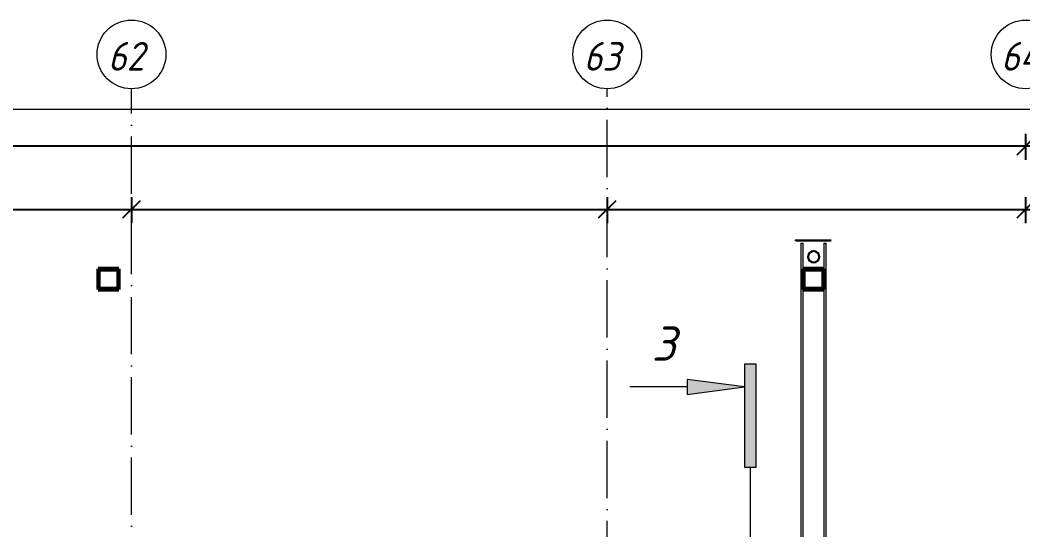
# Model space of a CAD drawing. Header units: millimetres. Extents: x -356862 to 418287, y 0 to 839748.
# Drawn here: x -82623 to -73874, y 631760 to 636209 of the extents above; entities that cross this region are included whole.
import ezdxf

# ---------------------------------------------------------------- set-up
doc = ezdxf.new("R2010")
doc.units = ezdxf.units.MM
doc.linetypes.add('50_200_ШТРИХ_1Т_ш5_п1_п1_', pattern=[700, 500, -100, 0, -100])
for name, color, linetype, lineweight in [('A-____-____-DIMS', 7, 'Continuous', 9), ('A-FLOR-____-OTLN', 7, 'Continuous', 9), ('A-GENM-____-MCUT', 7, 'Continuous', 25), ('A-GENM-____-OTLN-1', 7, 'Continuous', 25), ('G-____-____-SYMB', 7, 'Continuous', 9), ('S-BEAM-____-MCUT', 7, 'Continuous', 53), ('S-BEAM-____-OTLN', 7, 'Continuous', 9), ('S-GRID-____-IDEN', 7, 'Continuous', 9), ('S-GRID-____-OTLN-1', 7, '50_200_ШТРИХ_1Т_ш5_п1_п1_', 9)]:
    doc.layers.add(name, color=color, linetype=linetype, lineweight=lineweight)
doc.layers.add('A-WALL-FNSH-MCUT-3', color=7, linetype='Continuous', lineweight=9, true_color=0x000000)
doc.layers.add('G-____-____-SYMB-1', color=9, linetype='Continuous', lineweight=9, true_color=0x808080)
doc.styles.add('ISOCPEUR_I', font='isocpeui.ttf', dxfattribs={"width": 0.9, "height": 2.5})
doc.styles.add('ISOCPEUR_I_12', font='isocpeui.ttf', dxfattribs={"width": 0.9, "height": 180})
doc.styles.add('ISOCPEUR_I_13', font='isocpeui.ttf', dxfattribs={"height": 300})
doc.styles.add('ISOCPEUR_I_9', font='isocpeui.ttf', dxfattribs={"width": 0.9, "height": 250})
doc.dimstyles.new('ISO-2_5_0_9К_БОЛЬШОЙ_ОСИ', dxfattribs={"dimscale": 304.8, "dimtxt": 248.995294, "dimasz": 0.492126, "dimexe": 0.393701, "dimexo": 0, "dimgap": 0, "dimtad": 1, "dimdec": 0, "dimzin": 0, "dimdsep": 46, "dimtxsty": 'ISOCPEUR_I', "dimblk1": 'OBLIQUE', "dimblk2": 'OBLIQUE', "dimsah": 1, "dimcen": 0.09, "dimdle": 0.393701, "dimazin": 0, "dimtfac": 1, "dimtdec": 4, "dimtix": 1, "dimtmove": 0, "dimatfit": 3, "dimfxl": 1, "dimtvp": 1, "dimtolj": 1, "dimtzin": 0, "dimarcsym": 2})
doc.dimstyles.new('ISO-2_5_0_9К_БОЛЬШОЙ_ОСИ_2', dxfattribs={"dimscale": 304.8, "dimtxt": 248.995294, "dimasz": 0.492126, "dimexe": 0.393701, "dimexo": 0, "dimgap": 0, "dimtad": 1, "dimdec": 0, "dimzin": 0, "dimdsep": 46, "dimtxsty": 'ISOCPEUR_I_9', "dimblk1": 'OBLIQUE', "dimblk2": 'OBLIQUE', "dimsah": 1, "dimcen": 0.09, "dimdle": 0.393701, "dimazin": 0, "dimtfac": 1, "dimtdec": 4, "dimtix": 1, "dimtmove": 2, "dimatfit": 3, "dimfxl": 1, "dimtvp": 1, "dimtolj": 1, "dimtzin": 0, "dimarcsym": 2})

# ---------------------------------------------------------------- blocks, each defined once
blk = doc.blocks.new('Каркас несущий 3 - Каркас несущий 1-27570357-АР1_Кладочный план 1 этажа в осях 1-64_Ю-ЯЯ')
at = {"layer": 'S-BEAM-____-MCUT'}
for p, q in [((93060, 89322), (93060, 89142)), ((93240, 89322), (93060, 89322)), ((93240, 89142), (93240, 89322)), ((99210.3, 89322), (99210.3, 89142)), ((99390.3, 89322), (99210.3, 89322)), ((99390.3, 89142), (99390.3, 89322)), ((93066, 89316), (93234, 89316)), ((93066, 89148), (93066, 89316)), ((93234, 89316), (93234, 89148)), ((99216.3, 89316), (99384.3, 89316)), ((99216.3, 89148), (99216.3, 89316)), ((99384.3, 89316), (99384.3, 89148)), ((93234, 89148), (93066, 89148)), ((99384.3, 89148), (99216.3, 89148)), ((93060, 89142), (93240, 89142)), ((99210.3, 89142), (99390.3, 89142))]:
    blk.add_line(p, q, dxfattribs=at)
blk = doc.blocks.new('Каркас несущий 5 - Каркас несущий 2-27570770-АР1_Кладочный план 1 этажа в осях 1-64_Ю-ЯЯ')
at = {"layer": 'S-BEAM-____-OTLN'}
for p, q in [((99190, 89546.9), (99190, 85968.9)), ((99190, 89546.9), (99191, 89546.9)), ((99191, 89546.9), (99209, 89546.9)), ((99209, 89546.9), (99210, 89546.9)), ((99210, 85968.7), (99210, 89546.9)), ((99390, 89546.9), (99390, 89322)), ((99390, 89546.9), (99391, 89546.9)), ((99391, 89546.9), (99409, 89546.9)), ((99409, 89546.9), (99410, 89546.9)), ((99410, 85968.9), (99410, 89546.9)), ((99390, 89142.1), (99390, 86292)), ((99390, 86112), (99390, 85968.7))]:
    blk.add_line(p, q, dxfattribs=at)
blk = doc.blocks.new('Водосточная труба1 - Водосточная труба-27672661-АР1_Кладочный план 1 этажа в осях 1-64_Ю-ЯЯ')
at = {"layer": 'A-GENM-____-MCUT'}
for radius, start, end in [(50, 0, 180), (50, 180, 0), (48, 0, 180), (48, 180, 0)]:
    blk.add_arc((66630, 58800), radius, start, end, dxfattribs=at)
blk = doc.blocks.new('Ось сетки - Круг_Ø6_00__ISO-2_5_0_9K_-25732049-АР1_Кладочный план 1 этажа в осях 1-64_Ю-ЯЯ')
at = {"layer": 'S-GRID-____-IDEN'}
blk.add_circle((0, 0), 3, dxfattribs=at)
blk = doc.blocks.new('Разрез - Заголовок разреза-10218885-АР1_Кладочный план 1 этажа в осях 1-64_Ю-ЯЯ')
at = {"layer": 'G-____-____-SYMB'}
for points in [[(0, 0.5), (0, -0.5), (-9, -0.5), (-9, 0.5)], [(-6.342, -5.5), (-7.658, -5.5), (-7, -0.5)]]:
    blk.add_hatch(color=256, dxfattribs=at).paths.add_polyline_path(points, flags=0)
for p, q in [((0, 0.5), (-9, 0.5)), ((-9, 0.5), (-9, -0.5)), ((0, -0.5), (0, 0.5)), ((-9, -0.5), (0, -0.5)), ((-7, -0.5), (-7.658, -5.5)), ((-6.342, -5.5), (-7, -0.5)), ((-7.658, -5.5), (-6.342, -5.5)), ((-7, -5.5), (-7, -10.5))]:
    blk.add_line(p, q, dxfattribs=at)
blk = doc.blocks.new('_Oblique')
at = {"color": 0, "linetype": 'ByBlock', "lineweight": -2}
blk.add_line((-0.5, -0.5), (0.5, 0.5), dxfattribs=at)
blk = doc.blocks.new('*D11989')
at = {"layer": 'A-____-____-DIMS', "color": 0, "lineweight": -2, "transparency": 16777216}
for p, q in [((-85900.7, 634663), (-85900.7, 634437)), ((-81650.7, 634663), (-81650.7, 634437)), ((-86020.7, 634557), (-81530.7, 634557))]:
    blk.add_line(p, q, dxfattribs=at)
at = {"layer": 'Defpoints', "color": 0, "transparency": 16777216}
for p in [(-85900.7, 634663), (-81650.7, 634663), (-81650.7, 634557)]:
    blk.add_point(p, dxfattribs=at)
at = {"layer": 'A-____-____-DIMS', "color": 0, "lineweight": -2, "transparency": 16777216, "xscale": 150, "yscale": 150, "zscale": 150, "rotation": 180}
blk.add_blockref('_Oblique', (-85900.7, 634557), dxfattribs=at)
at = {"layer": 'A-____-____-DIMS', "color": 0, "lineweight": -2, "transparency": 16777216, "xscale": 150, "yscale": 150, "zscale": 150}
blk.add_blockref('_Oblique', (-81650.7, 634557), dxfattribs=at)
at = {"layer": 'A-____-____-DIMS', "color": 0, "transparency": 16777216, "insert": (-83775.7, 634558.2), "char_height": 2.5, "width": 781.462, "attachment_point": 5, "style": 'ISOCPEUR_I'}
blk.add_mtext('\\A1;4250', dxfattribs=at)
blk = doc.blocks.new('*D11990')
at = {"layer": 'A-____-____-DIMS', "color": 0, "lineweight": -2, "transparency": 16777216}
for p, q in [((-81650.7, 634663), (-81650.7, 634437)), ((-77500.7, 634663), (-77500.7, 634437)), ((-81770.7, 634557), (-77380.7, 634557))]:
    blk.add_line(p, q, dxfattribs=at)
at = {"layer": 'Defpoints', "color": 0, "transparency": 16777216}
for p in [(-81650.7, 634663), (-77500.7, 634663), (-77500.7, 634557)]:
    blk.add_point(p, dxfattribs=at)
at = {"layer": 'A-____-____-DIMS', "color": 0, "lineweight": -2, "transparency": 16777216, "xscale": 150, "yscale": 150, "zscale": 150, "rotation": 180}
blk.add_blockref('_Oblique', (-81650.7, 634557), dxfattribs=at)
at = {"layer": 'A-____-____-DIMS', "color": 0, "lineweight": -2, "transparency": 16777216, "xscale": 150, "yscale": 150, "zscale": 150}
blk.add_blockref('_Oblique', (-77500.7, 634557), dxfattribs=at)
at = {"layer": 'A-____-____-DIMS', "color": 0, "transparency": 16777216, "insert": (-79575.7, 634558.2), "char_height": 2.5, "width": 724.002, "attachment_point": 5, "style": 'ISOCPEUR_I'}
blk.add_mtext('\\A1;4150', dxfattribs=at)
blk = doc.blocks.new('*D11991')
at = {"layer": 'A-____-____-DIMS', "color": 0, "lineweight": -2, "transparency": 16777216}
for p, q in [((-77500.7, 634663), (-77500.7, 634437)), ((-73850.7, 634663), (-73850.7, 634437)), ((-77620.7, 634557), (-73730.7, 634557))]:
    blk.add_line(p, q, dxfattribs=at)
at = {"layer": 'Defpoints', "color": 0, "transparency": 16777216}
for p in [(-77500.7, 634663), (-73850.7, 634663), (-73850.7, 634557)]:
    blk.add_point(p, dxfattribs=at)
at = {"layer": 'A-____-____-DIMS', "color": 0, "lineweight": -2, "transparency": 16777216, "xscale": 150, "yscale": 150, "zscale": 150, "rotation": 180}
blk.add_blockref('_Oblique', (-77500.7, 634557), dxfattribs=at)
at = {"layer": 'A-____-____-DIMS', "color": 0, "lineweight": -2, "transparency": 16777216, "xscale": 150, "yscale": 150, "zscale": 150}
blk.add_blockref('_Oblique', (-73850.7, 634557), dxfattribs=at)
at = {"layer": 'A-____-____-DIMS', "color": 0, "transparency": 16777216, "insert": (-75675.7, 634558.2), "char_height": 2.5, "width": 758.478, "attachment_point": 5, "style": 'ISOCPEUR_I'}
blk.add_mtext('\\A1;3650', dxfattribs=at)
blk = doc.blocks.new('*D11992')
at = {"layer": 'A-____-____-DIMS', "color": 0, "lineweight": -2, "transparency": 16777216}
for p, q in [((-177350.7, 635215.2), (-177350.7, 634989.2)), ((-73850.7, 635215.2), (-73850.7, 634989.2)), ((-177470.7, 635109.2), (-126117.4, 635109.2)), ((-73730.7, 635109.2), (-125238.4, 635109.2))]:
    blk.add_line(p, q, dxfattribs=at)
at = {"layer": 'Defpoints', "color": 0, "transparency": 16777216}
for p in [(-177350.7, 635215.2), (-73850.7, 635215.2), (-73850.7, 635109.2)]:
    blk.add_point(p, dxfattribs=at)
at = {"layer": 'A-____-____-DIMS', "color": 0, "lineweight": -2, "transparency": 16777216, "xscale": 150, "yscale": 150, "zscale": 150, "rotation": 180}
blk.add_blockref('_Oblique', (-177350.7, 635109.2), dxfattribs=at)
at = {"layer": 'A-____-____-DIMS', "color": 0, "lineweight": -2, "transparency": 16777216, "xscale": 150, "yscale": 150, "zscale": 150}
blk.add_blockref('_Oblique', (-73850.7, 635109.2), dxfattribs=at)
at = {"layer": 'A-____-____-DIMS', "color": 0, "transparency": 16777216, "insert": (-126218, 635435.8), "char_height": 250, "width": 1080.257, "attachment_point": 1, "line_spacing_factor": 1.149209, "style": 'ISOCPEUR_I_9'}
blk.add_mtext('\\A1;103500', dxfattribs=at)

msp = doc.modelspace()

# ---------------------------------------------------------------- linework, layer by layer
at = {"layer": 'A-FLOR-____-OTLN'}
msp.add_line((-72984.4058, 635427.5526), (-89826.2058, 635427.5526), dxfattribs=at)
at = {"layer": 'A-WALL-FNSH-MCUT-3'}
for p, q in [((-75546.7357, 634288.5526), (-75860.7357, 634288.5526)), ((-75860.7357, 634288.5526), (-75860.7357, 634282.5526)), ((-75854.7357, 634282.5526), (-75546.7357, 634282.5526))]:
    msp.add_line(p, q, dxfattribs=at)
at = {"layer": 'G-____-____-SYMB-1'}
msp.add_line((-76252.5357, 632307.6488), (-76252.5357, 590122.8368), dxfattribs=at)
at = {"layer": 'S-GRID-____-OTLN-1'}
for p, q in [((-81650.7357, 584985.5274), (-81650.7357, 635609.362)), ((-77500.7357, 594233.193), (-77500.7357, 635609.362))]:
    msp.add_line(p, q, dxfattribs=at)

# ---------------------------------------------------------------- block references
at = {"layer": 'A-GENM-____-OTLN-1', "rotation": 89.9999999999999}
msp.add_blockref('Водосточная труба1 - Водосточная труба-27672661-АР1_Кладочный план 1 этажа в осях 1-64_Ю-ЯЯ', (-16899.4058, 567513.5526), dxfattribs=at)
at = {"layer": 'G-____-____-SYMB', "xscale": 99.99999999999993, "yscale": 99.99999999999993, "zscale": 99.99999999999993, "rotation": 269.9999999999996}
msp.add_blockref('Разрез - Заголовок разреза-10218885-АР1_Кладочный план 1 этажа в осях 1-64_Ю-ЯЯ', (-76252.5357, 632307.6488), dxfattribs=at)
at = {"layer": 'S-BEAM-____-OTLN'}
for name in ['Каркас несущий 5 - Каркас несущий 2-27570770-АР1_Кладочный план 1 этажа в осях 1-64_Ю-ЯЯ', 'Каркас несущий 3 - Каркас несущий 1-27570357-АР1_Кладочный план 1 этажа в осях 1-64_Ю-ЯЯ']:
    msp.add_blockref(name, (-175000.7357, 544716.5106), dxfattribs=at)
at = {"layer": 'S-GRID-____-IDEN', "xscale": 99.99999999999993, "yscale": 99.99999999999993, "zscale": 99.99999999999993}
for p in [(-81650.7357, 635909.362), (-77500.7357, 635909.362), (-73850.7357, 635909.362)]:
    msp.add_blockref('Ось сетки - Круг_Ø6_00__ISO-2_5_0_9K_-25732049-АР1_Кладочный план 1 этажа в осях 1-64_Ю-ЯЯ', p, dxfattribs=at)

# ---------------------------------------------------------------- texts
at = {"layer": 'G-____-____-SYMB', "insert": (-77113.165, 633536.2383), "char_height": 300, "width": 256.54, "attachment_point": 1, "style": 'ISOCPEUR_I_13'}
msp.add_mtext('\\fISOCPEUR|b0|i1|c204|p34|;3', dxfattribs=at)
at = {"layer": 'S-GRID-____-IDEN', "char_height": 250, "attachment_point": 1, "style": 'ISOCPEUR_I_12'}
for s, insert, width in [('62', (-81855.664, 636018.1366), 404.0505), ('63', (-77705.664, 636018.1366), 404.0505), ('64', (-74064.664, 636018.1366), 425.696062)]:
    msp.add_mtext(s, dxfattribs=dict(at, insert=insert, width=width))

# ---------------------------------------------------------------- dimensions: what is measured, and where the dimension line sits
at = {"layer": 'A-____-____-DIMS'}
dim = msp.add_linear_dim(base=(-73850.7357, 635109.1792), p1=(-177350.7357, 635215.2452), p2=(-73850.7357, 635215.2452), dimstyle='ISO-2_5_0_9К_БОЛЬШОЙ_ОСИ_2', override={"dimpost": '<>', "dimfxl": 103500}, dxfattribs=at)
dim.commit()
dim.dimension.update_dxf_attribs({"geometry": '*D11992', "text_midpoint": (-125677.8855, 635269.1264), "dimtype": 160})
for base, p1, p2, override, picture, middle in [((-81650.7357, 634556.9599), (-85900.7357, 634663.0259), (-81650.7357, 634663.0259), {"dimpost": '<>', "dimfxl": 4250}, '*D11989', (-83775.7357, 634558.2099)), ((-77500.7357, 634556.9599), (-81650.7357, 634663.0259), (-77500.7357, 634663.0259), {"dimpost": '<>', "dimfxl": 4150}, '*D11990', (-79575.7357, 634558.2099)), ((-73850.7357, 634556.9599), (-77500.7357, 634663.0259), (-73850.7357, 634663.0259), {"dimpost": '<>', "dimfxl": 3650}, '*D11991', (-75675.7357, 634558.2099))]:
    dim = msp.add_linear_dim(base=base, p1=p1, p2=p2, dimstyle='ISO-2_5_0_9К_БОЛЬШОЙ_ОСИ', override=override, dxfattribs=at)
    dim.commit()
    dim.dimension.update_dxf_attribs({"geometry": picture, "text_midpoint": middle})

doc.saveas('drawing.dxf')
